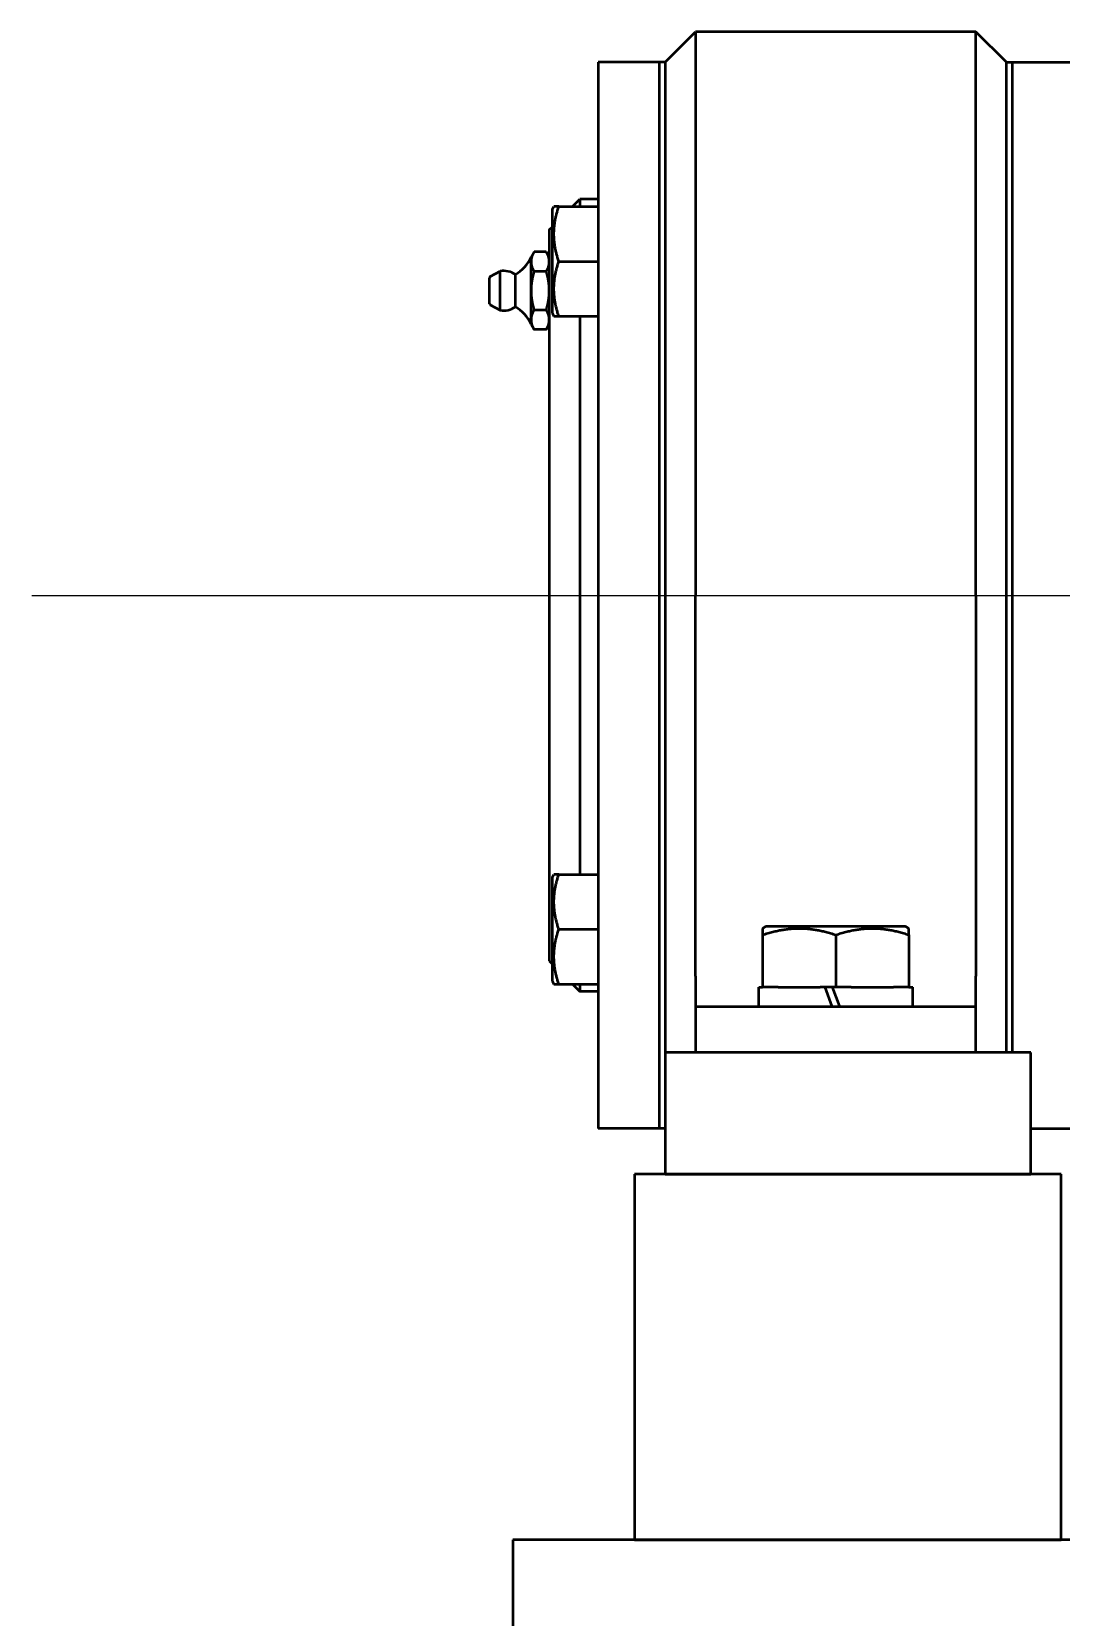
# Model space of a CAD drawing. Header units: millimetres. Extents: x 0 to 25230, y 0 to 17820.
# Drawn here: x 18787.4 to 18914, y 6315 to 6510.2 of the extents above; entities that cross this region are included whole.
import ezdxf

# ---------------------------------------------------------------- set-up
doc = ezdxf.new("R2010")
doc.units = ezdxf.units.MM
doc.header["$LTSCALE"] = 30
doc.linetypes.add('CHAIN', pattern=[0.7087, 0.4724, -0.0591, 0.1181, -0.0591])
for name, color, linetype, lineweight in [('Видимый контур (ГОСТ)', 7, 'Continuous', 50), ('Осевая линия (ГОСТ)', 7, 'Continuous', 25), ('Штриховка (ГОСТ)', 7, 'Continuous', 18)]:
    doc.layers.add(name, color=color, linetype=linetype, lineweight=lineweight)

msp = doc.modelspace()

# ---------------------------------------------------------------- hatches: boundary and pattern name
at = {"layer": 'Штриховка (ГОСТ)'}
h = msp.add_hatch(dxfattribs=at)
h.set_pattern_fill('ANSI31', color=256, scale=762, angle=14.999978, style=0)
h.set_pattern_definition([(60, (0, 0), (-82.4889, 47.62503), [])])
h.paths.add_polyline_path([(18910.2945, 6369.5684), (18910.2945, 6384.5684), (18865.2945, 6384.5684), (18865.2945, 6369.5684)])
h = msp.add_hatch(dxfattribs=at)
h.set_pattern_fill('ANSI31', color=256, scale=762, angle=-14.999978, style=0)
h.set_pattern_definition([(30, (0, 0), (-47.62503, 82.4889), [])])
h.paths.add_polyline_path([(18861.5445, 6369.5684), (18861.5445, 6324.5684), (18914.0445, 6324.5684), (18914.0445, 6369.5684), (18910.2945, 6369.5684), (18865.2945, 6369.5684)])
h = msp.add_hatch(dxfattribs=at)
h.set_pattern_fill('ANSI31', color=256, scale=762, angle=105.000246, style=0)
h.set_pattern_definition([(150.00025, (0, 0), (-47.62465, -82.48912), [])])
h.paths.add_polyline_path([(19071.5445, 6309.5684), (19071.5445, 6324.5684), (19056.5445, 6324.5684), (19004.0445, 6324.5684), (18914.0445, 6324.5684), (18861.5445, 6324.5684), (18846.5445, 6324.5684), (18846.5445, 6309.5684)])

# ---------------------------------------------------------------- linework, layer by layer
at = {"layer": 'Видимый контур (ГОСТ)'}
for p, q in [((18865.2945, 6506.4434), (18869.0445, 6510.1934)), ((18869.0445, 6510.1934), (18869.0445, 6440.8184)), ((18903.5445, 6510.1934), (18869.0445, 6510.1934)), ((18903.5445, 6440.8184), (18903.5445, 6510.1934)), ((18907.2945, 6506.4434), (18903.5445, 6510.1934)), ((18857.0445, 6506.4434), (18857.0445, 6488.669)), ((18864.5445, 6506.4434), (18857.0445, 6506.4434)), ((18864.5445, 6506.4434), (18864.5445, 6375.1934)), ((18865.2945, 6506.4434), (18864.5445, 6506.4434)), ((18864.5445, 6506.4434), (18864.5445, 6375.1934)), ((18865.2945, 6506.4434), (18865.2945, 6384.5684)), ((18865.2945, 6506.4434), (18865.2945, 6384.5684)), ((18907.2945, 6384.5684), (18907.2945, 6506.4434)), ((18907.2945, 6384.5684), (18907.2945, 6506.4434)), ((18907.2945, 6506.4434), (18908.0445, 6506.4434)), ((18908.0445, 6384.5684), (18908.0445, 6506.4434)), ((18908.0445, 6384.5684), (18908.0445, 6506.4434)), ((18908.0445, 6506.4434), (18915.5445, 6506.4434)), ((18853.8951, 6488.669), (18854.7945, 6489.5684)), ((18854.7945, 6489.5684), (18854.7945, 6488.669)), ((18857.0445, 6489.5684), (18854.7945, 6489.5684)), ((18851.4195, 6488.3315), (18851.6143, 6488.669)), ((18851.4195, 6475.5065), (18851.4195, 6488.3315)), ((18852.2172, 6488.669), (18851.6143, 6488.669)), ((18852.2172, 6488.669), (18857.0445, 6488.669)), ((18857.0445, 6488.669), (18857.0445, 6488.489)), ((18857.0445, 6488.489), (18857.0445, 6393.1479)), ((18851.0445, 6485.8184), (18851.4195, 6486.1934)), ((18851.0445, 6485.8184), (18851.0445, 6395.8184)), ((18848.7945, 6482.4434), (18849.1629, 6483.0816)), ((18848.7945, 6481.8908), (18848.7945, 6482.4434)), ((18848.7945, 6478.3184), (18848.7945, 6481.8908)), ((18850.6761, 6483.0816), (18849.1629, 6483.0816)), ((18851.0445, 6482.4434), (18850.6761, 6483.0816)), ((18852.2172, 6481.919), (18857.0445, 6481.919)), ((18843.6945, 6476.7203), (18843.6945, 6479.9165)), ((18843.7731, 6480.0485), (18845.0034, 6480.714)), ((18845.0034, 6475.9228), (18845.0034, 6480.714)), ((18846.8645, 6476.3309), (18846.8645, 6480.3059)), ((18850.6761, 6480.7), (18849.1629, 6480.7)), ((18848.7945, 6474.7461), (18848.7945, 6478.3184)), ((18843.7731, 6476.5884), (18845.0034, 6475.9228)), ((18850.6761, 6475.9369), (18849.1629, 6475.9369)), ((18851.4195, 6475.5065), (18851.6143, 6475.169)), ((18848.7945, 6474.1934), (18848.7945, 6474.7461)), ((18848.7945, 6474.1934), (18849.1629, 6473.5553)), ((18850.6761, 6473.5553), (18849.1629, 6473.5553)), ((18851.0445, 6474.1934), (18850.6761, 6473.5553)), ((18851.6143, 6475.169), (18852.2172, 6475.169)), ((18852.2172, 6475.169), (18857.0445, 6475.169)), ((18854.7945, 6475.169), (18854.7945, 6406.4679)), ((18869.0445, 6393.9434), (18869.0445, 6440.8184)), ((18903.5445, 6440.8184), (18903.5445, 6393.9434)), ((18851.4195, 6406.1304), (18851.6143, 6406.4679)), ((18851.4195, 6393.3054), (18851.4195, 6406.1304)), ((18852.2172, 6406.4679), (18851.6143, 6406.4679)), ((18852.2172, 6406.4679), (18857.0445, 6406.4679)), ((18852.2172, 6399.7179), (18857.0445, 6399.7179)), ((18877.7445, 6400.0934), (18877.2945, 6399.8336)), ((18877.2945, 6399.8336), (18877.2945, 6399.0298)), ((18877.7445, 6400.0934), (18894.8445, 6400.0934)), ((18894.8445, 6400.0934), (18895.2945, 6399.8336)), ((18895.2945, 6399.0298), (18895.2945, 6399.8336)), ((18877.2945, 6399.0298), (18877.2945, 6392.5934)), ((18886.2945, 6399.0298), (18886.2945, 6392.5934)), ((18895.2945, 6399.0298), (18895.2945, 6392.5934)), ((18851.0445, 6395.8184), (18851.4195, 6395.4434)), ((18869.0445, 6393.9434), (18869.0445, 6390.1934)), ((18903.5445, 6390.1934), (18903.5445, 6393.9434)), ((18851.4195, 6393.3054), (18851.6143, 6392.9679)), ((18851.6143, 6392.9679), (18852.2172, 6392.9679)), ((18852.2172, 6392.9679), (18857.0445, 6392.9679)), ((18853.8951, 6392.9679), (18854.7945, 6392.0684)), ((18854.7945, 6392.9679), (18854.7945, 6392.0684)), ((18857.0445, 6392.0684), (18854.7945, 6392.0684)), ((18857.0445, 6393.1479), (18857.0445, 6392.9679)), ((18857.0445, 6392.9679), (18857.0445, 6375.1934)), ((18876.807, 6392.5934), (18877.2945, 6392.5934)), ((18876.807, 6390.1934), (18876.807, 6392.5934)), ((18879.1946, 6392.5934), (18877.2945, 6392.5934)), ((18879.1946, 6392.5934), (18884.3944, 6392.5934)), ((18886.2945, 6392.5934), (18884.3944, 6392.5934)), ((18884.941, 6392.5934), (18885.8145, 6390.1934)), ((18886.7745, 6390.1934), (18885.901, 6392.5934)), ((18888.1946, 6392.5934), (18886.2945, 6392.5934)), ((18888.1946, 6392.5934), (18893.3944, 6392.5934)), ((18895.2945, 6392.5934), (18893.3944, 6392.5934)), ((18895.2945, 6392.5934), (18895.782, 6392.5934)), ((18895.782, 6390.1934), (18895.782, 6392.5934)), ((18869.0445, 6390.1934), (18872.7945, 6390.1934)), ((18869.0445, 6390.1934), (18869.0445, 6384.5684)), ((18872.7945, 6390.1934), (18899.7945, 6390.1934)), ((18899.7945, 6390.1934), (18903.5445, 6390.1934)), ((18903.5445, 6384.5684), (18903.5445, 6390.1934)), ((18910.2945, 6384.5684), (18865.2945, 6384.5684)), ((18865.2945, 6384.5684), (18865.2945, 6369.5684)), ((18910.2945, 6369.5684), (18910.2945, 6384.5684)), ((18864.5445, 6375.1934), (18857.0445, 6375.1934)), ((18865.2945, 6375.1934), (18864.5445, 6375.1934)), ((18910.2945, 6375.1934), (18915.5445, 6375.1934)), ((18861.5445, 6369.5684), (18861.5445, 6324.5684)), ((18914.0445, 6369.5684), (18861.5445, 6369.5684)), ((18865.2945, 6369.5684), (18910.2945, 6369.5684)), ((18914.0445, 6324.5684), (18914.0445, 6369.5684)), ((19071.5445, 6324.5684), (18846.5445, 6324.5684)), ((18846.5445, 6324.5684), (18846.5445, 6309.5684)), ((18861.5445, 6324.5684), (18914.0445, 6324.5684))]:
    msp.add_line(p, q, dxfattribs=at)
for centre, radius, start, end in [((18844.6651, 6484.2318), 4.5, 299.258564, 336.582826), ((18843.8445, 6479.9165), 0.15, 118.412824, 180), ((18845.4534, 6478.3184), 2.4375, 54.62541, 100.638709), ((18843.8445, 6476.7203), 0.15, 180, 241.587176), ((18845.4534, 6478.3184), 2.4375, 259.361291, 305.37459), ((18844.6651, 6472.405), 4.5, 23.417174, 60.741436)]:
    msp.add_arc(centre, radius, start, end, dxfattribs=at)
for points, weights in [([(18852.2172, 6481.919), (18851.0922, 6485.294), (18852.2172, 6488.669)], [1.16025403784, 1.33974596216, 1.16025403784]), ([(18849.1629, 6483.0816), (18848.7945, 6482.4434), (18848.7945, 6481.8908)], [1, 1.0379548493, 1]), ([(18848.7945, 6481.8908), (18848.7945, 6481.3382), (18849.1629, 6480.7)], [1, 1.0379548493, 1]), ([(18851.0445, 6481.8908), (18851.0445, 6482.4434), (18850.6761, 6483.0816)], [1, 1.0379548493, 1]), ([(18850.6761, 6480.7), (18851.0445, 6481.3382), (18851.0445, 6481.8908)], [1, 1.0379548493, 1]), ([(18852.2172, 6475.169), (18851.0922, 6478.544), (18852.2172, 6481.919)], [1.16025403784, 1.33974596216, 1.16025403784]), ([(18849.1629, 6480.7), (18848.7945, 6479.4237), (18848.7945, 6478.3184)], [1, 1.0379548493, 1]), ([(18851.0445, 6478.3184), (18851.0445, 6479.4237), (18850.6761, 6480.7)], [1, 1.0379548493, 1]), ([(18848.7945, 6478.3184), (18848.7945, 6477.2132), (18849.1629, 6475.9369)], [1, 1.0379548493, 1]), ([(18850.6761, 6475.9369), (18851.0445, 6477.2132), (18851.0445, 6478.3184)], [1, 1.0379548493, 1]), ([(18849.1629, 6475.9369), (18848.7945, 6475.2987), (18848.7945, 6474.7461)], [1, 1.0379548493, 1]), ([(18851.0445, 6474.7461), (18851.0445, 6475.2987), (18850.6761, 6475.9369)], [1, 1.0379548493, 1]), ([(18848.7945, 6474.7461), (18848.7945, 6474.1934), (18849.1629, 6473.5553)], [1, 1.0379548493, 1]), ([(18850.6761, 6473.5553), (18851.0445, 6474.1934), (18851.0445, 6474.7461)], [1, 1.0379548493, 1]), ([(18852.2172, 6399.7179), (18851.0922, 6403.0929), (18852.2172, 6406.4679)], [1.16025403784, 1.33974596216, 1.16025403784]), ([(18852.2172, 6392.9679), (18851.0922, 6396.3429), (18852.2172, 6399.7179)], [1.16025403784, 1.33974596216, 1.16025403784]), ([(18877.2945, 6399.0298), (18881.7945, 6400.5298), (18886.2945, 6399.0298)], [1.16025403784, 1.33974596216, 1.16025403784]), ([(18886.2945, 6399.0298), (18890.7945, 6400.5298), (18895.2945, 6399.0298)], [1.16025403784, 1.33974596216, 1.16025403784])]:
    msp.add_rational_spline(points, weights, degree=2, dxfattribs=at)
at = {"layer": 'Осевая линия (ГОСТ)', "linetype": 'CHAIN', "ltscale": 11.993792}
msp.add_line((18787.3537, 6440.8184), (23925.8422, 6440.8184), dxfattribs=at)

doc.saveas('drawing.dxf')
